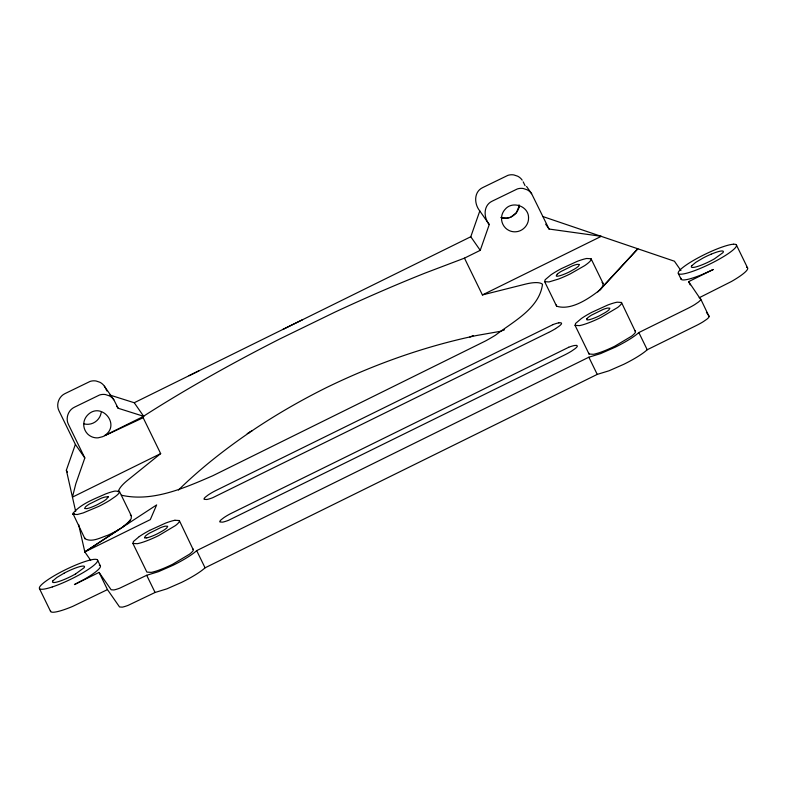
<?xml version="1.0" encoding="UTF-8"?>
<svg xmlns="http://www.w3.org/2000/svg" width="787" height="787" viewBox="0 0 787 787"><rect width="100%" height="100%" fill="white"/><g stroke="black" fill="none" stroke-linecap="round" stroke-linejoin="round"><path stroke-width="1.18" d="M519.066 204.827C519.263 213.759 509.189 220.783 500.847 217.438M101.169 412.585C100.313 418.743 94.883 423.8 88.685 424.252A13.458 13.261 -34.8 0 1 84.14 423.849M518.84 207.089L518.574 208.201L518.967 206.528L516.302 212.824L510.93 217.064M75.67 511.422L66.354 470.193L75.375 444.409L58.986 410.804C55.857 404.656 58.789 396.53 64.996 393.608L90.092 381.42A12.641 12.464 -34.8 0 1 96.083 380.997L99.9 382.266A12.641 12.464 -34.8 0 1 104.376 386.191L113.83 399.776L118.148 408.246L143.687 416.323L134.233 402.737L109.855 395.035M113.83 399.776A12.641 12.464 -34.8 0 0 109.354 395.851L105.537 394.582A12.641 12.464 -34.8 0 0 99.536 395.005L74.45 407.194C68.243 410.116 65.311 418.231 68.43 424.39L84.819 457.985L75.808 483.779L72.443 497.128L160.666 453.617L142.26 415.87L143.618 416.215L147.503 413.696A326.497 55.011 -26 0 1 280.015 338.843L334.928 312.134A326.497 55.011 -26 0 1 425.019 273.109L464.468 258.136L480.237 250.335L489.258 224.541C483.523 217.605 483.1 205.348 492.239 201.138L517.334 188.949A12.641 12.464 -34.8 0 1 523.325 188.516L527.152 189.795A12.641 12.464 -34.8 0 1 531.628 193.72L549.041 229.037L601.317 236.307L482.411 294.938L464.468 258.136M134.233 402.737L470.783 236.749L479.804 210.965C474.069 204.03 473.646 191.762 482.785 187.552L507.881 175.363A12.641 12.464 -34.8 0 1 513.881 174.94L517.698 176.209A12.641 12.464 -34.8 0 1 522.174 180.134M128.015 523.65L131.203 518.584L131.331 515.8L119.398 491.344L115.03 491.068A26.05 4.388 -26 0 0 105.615 493.931C94.184 499.086 81.14 503.641 72.886 513.439L84.907 538.682C91.922 542.814 100.815 537.432 107.77 535.278C115.827 531.55 124.061 527.29 129.993 520.502M600.166 289.754L602.911 286.084L603.029 283.29L591.067 258.756L586.699 258.48A26.05 4.388 -26 0 0 577.284 261.343L561.338 268.633A25.912 4.368 -26 0 0 550.998 274.791L545.175 279.729L544.643 281.657L556.616 306.182C571.028 310.904 589.06 298.519 600.166 289.754L637.863 248.761L597.786 291.918M52.886 580.855L56.88 577.461L63.993 573.231M691.753 265.76L695.757 262.366L702.86 258.136A17.767 2.991 -26 0 1 711.202 254.171M557.176 274.26L556.252 275.932A12.828 2.164 -26 0 0 558.514 276.05A12.897 2.174 -26 0 0 563.217 274.604A12.828 2.164 -26 0 0 569.119 272.017L574.756 268.918A12.897 2.174 -26 0 0 578.534 266.154L579.458 264.481L577.274 264.343A12.897 2.174 -26 0 0 572.572 265.79L560.964 271.505A12.897 2.174 -26 0 0 557.255 274.24M178.433 490.045C202.289 466.671 228.869 446.249 256.611 427.715A312.439 142.427 -25.5 0 1 326.428 387.607C374.13 364.371 424.488 346.388 476.45 335.537L500.178 331.366L504.437 329.832M160.666 453.617L127.524 480.336A40.226 11.067 -25.8 0 0 118.306 491.826M139.25 536.577L133.426 541.505L132.895 543.433L146.874 572.1L151.252 572.385A25.784 4.348 -26 0 0 160.666 569.522A25.666 4.329 -26 0 0 172.609 564.279L189.49 554.215A25.882 4.358 -26 0 0 193.376 550.015L179.318 520.541L174.94 520.266M90.672 560.334L84.829 551.913L119.575 529.09M84.829 551.913L156.643 504.92L150.297 519.627L84.829 551.913L78.631 524.526M555.661 328.572L559.163 326.162A16.34 2.754 -26 0 0 561.603 323.536L561.052 322.749L558.809 322.867M75.552 573.959L84.052 567.771A17.767 2.991 -26 0 0 82.871 566.069L81.425 566.256A17.826 3 -26 0 0 74.942 568.224L72.296 569.286A17.767 2.991 -26 0 0 64.022 573.221M198.954 370.815L189.067 375.694M149.589 530.408L165.526 523.129A25.882 4.358 -26 0 1 174.911 520.276M73.024 514.265L74.362 513.606L72.984 514.236L77.352 514.511L83.196 512.927L98.709 506.415A25.882 4.358 -26 0 0 109.964 500.217L115.591 496.351A25.882 4.358 -26 0 0 119.476 492.15L119.408 491.393M107.799 497.109L108.468 496.784L105.615 496.922A12.897 2.174 -26 0 0 100.913 498.368L89.295 504.083A12.897 2.174 -26 0 0 85.517 506.848L84.583 508.51L86.767 508.648A12.897 2.174 -26 0 0 91.479 507.222A12.828 2.164 -26 0 0 97.45 504.595L103.087 501.496A12.897 2.174 -26 0 0 106.875 498.742L107.799 497.069M548.618 332.448L212.726 497.709A16.074 2.705 -26 0 1 206.833 499.499L204.108 499.322A16.232 2.735 -26 0 1 205.25 497.236L208.073 495.043A16.34 2.754 -26 0 1 214.536 491.186L552.936 324.647M681.03 278.254A32.326 5.45 -26 0 0 703.175 274.102L713.288 269.479L688.635 281.638L700.764 299.503A16.34 2.754 -26 0 1 698.325 302.129L694.823 304.539A16.232 2.735 -26 0 1 687.779 308.415L638.837 332.557A32.336 5.45 -26 0 1 615.404 347.106L600.599 353.609L588.853 357.209L196.671 550.634A32.336 5.45 -26 0 1 173.238 565.184L158.433 571.687L146.687 575.287L119.781 588.155A16.074 2.705 -26 0 1 113.889 589.945L111.154 589.768L99.073 572.415L74.421 584.574L84.15 579.409A32.306 5.44 -26 0 0 99.29 565.164M700.705 299.001L709.146 316.689A16.34 2.754 -26 0 1 706.706 319.325L703.204 321.726A16.232 2.735 -26 0 1 696.161 325.611L647.219 349.743A32.336 5.45 -26 0 1 623.786 364.302L608.981 370.795L597.235 374.396L205.063 567.821A32.336 5.45 -26 0 1 181.62 582.38L166.814 588.873L155.078 592.473L128.163 605.341A16.074 2.705 -26 0 1 122.27 607.141L119.545 606.964L107.465 589.601L72.689 606.393A32.326 5.45 -26 0 1 50.555 610.555M699.161 297.771L731.418 281.51A32.306 5.44 -26 0 0 746.558 267.275M282.966 329.379L302.513 319.748M143.165 417.72L102.585 436.706L98.139 437.828A13.458 13.261 -34.8 0 1 91.449 436.647C85.813 434.158 82.596 427.498 84.071 421.527A13.458 13.261 -34.8 0 1 87.239 415.477C100.618 400.652 121.454 424.498 104.612 435.595L143.687 416.323M249.636 431.925L251.85 430.971M469.878 337.023L473.164 335.606M247.246 433.519L249.449 432.614M711.173 254.181L713.819 253.129A17.826 3 -26 0 1 720.302 251.151L721.748 250.974A17.767 2.991 -26 0 1 722.928 252.676L714.429 258.864A17.767 2.991 -26 0 1 697.312 266.537A17.767 2.991 -26 0 1 691.793 265.75M568.686 347.293L230.296 513.822A16.34 2.754 -26 0 0 223.833 517.679L221.009 519.873A16.232 2.735 -26 0 0 219.858 521.968L222.583 522.145A16.074 2.705 -26 0 0 228.476 520.345L564.368 355.085A16.232 2.735 -26 0 0 571.411 351.209L574.913 348.808A16.34 2.754 -26 0 0 577.353 346.172L576.812 345.385L574.569 345.503A16.34 2.754 -26 0 0 568.627 347.274M482.411 294.938L525.303 284.166A40.226 11.067 -25.8 0 1 542.509 284.284C539.361 308.553 513.075 321.598 495.456 335.203A75.936 20.885 -25.8 0 1 485.638 340.899L212.667 475.801C184.483 487.97 152.54 502.293 121.375 495.21M509.848 217.487L506.484 218.196L501.939 217.783M542.951 216.573L674.41 261.205L680.932 270.571M621.484 302.464L617.106 302.188A26.05 4.388 -26 0 0 607.692 305.051L591.745 312.331A25.912 4.368 -26 0 0 581.416 318.499L575.592 323.427L575.061 325.356L589.04 354.022L593.408 354.307A25.784 4.348 -26 0 0 602.832 351.435A25.666 4.329 -26 0 0 614.775 346.201L631.656 336.138A25.882 4.358 -26 0 0 635.542 331.937L621.484 302.464L621.553 303.27A25.882 4.358 -26 0 1 617.667 307.471L600.786 317.535A25.666 4.329 -26 0 1 588.843 322.768A25.784 4.348 -26 0 1 579.429 325.631L575.061 325.356M634.666 330.678L635.463 331.13M192.5 548.755L193.297 549.208M544.643 281.657L549.021 281.933L558.436 279.07A25.666 4.329 -26 0 0 570.378 273.827L584.702 265.632A25.863 4.358 -26 0 0 591.145 259.562L591.067 258.756M132.895 543.433L137.263 543.709A25.784 4.348 -26 0 0 146.687 540.846A25.666 4.329 -26 0 0 158.63 535.613L175.501 525.549A25.882 4.358 -26 0 0 179.397 521.348L179.318 520.541M603.029 283.29L602.025 282.405M131.331 515.8L130.317 514.905M706.411 312.331L709.097 316.187M526.582 186.47L531.628 193.72M545.657 224.187L549.041 229.037M479.804 210.965L489.258 224.541M470.783 236.749L480.237 250.335M116.801 406.308L118.148 408.246M75.375 444.409L84.819 457.985M104.376 386.191L105.399 387.912M66.354 470.193L67.466 472.338M736.357 244.905L747.542 267.846M688.635 281.638L690.199 284.864M678.335 273.522L681.129 279.257M638.837 332.557L647.219 349.743M523.198 181.846L525.077 185.712M588.853 357.209L597.235 374.396M196.671 550.634L205.063 567.821M105.911 388.945L106.924 391.011M146.687 575.287L155.078 592.473M97.48 560L100.283 565.735M99.073 572.415L107.465 589.601M39.458 588.627L50.643 611.558M556.616 306.182L556.311 304.953M84.652 537.649L84.907 538.682M588.951 353.225L589.04 354.022M144.503 537.708L145.428 536.036A12.897 2.174 -26 0 1 149.215 533.291L160.814 527.556A12.897 2.174 -26 0 1 165.536 526.139L167.71 526.267L166.785 527.939A12.897 2.174 -26 0 1 162.998 530.694L157.361 533.802A12.828 2.164 -26 0 1 151.389 536.419A12.897 2.174 -26 0 1 146.687 537.846M75.582 573.939A17.767 2.991 -26 0 1 58.454 581.613A17.767 2.991 -26 0 1 52.936 580.836M146.766 537.826A12.828 2.164 -26 0 1 144.582 537.688M139.279 536.567A25.882 4.358 -26 0 1 149.599 530.408M555.583 328.622A16.34 2.754 -26 0 1 548.49 332.527M552.877 324.637A16.34 2.754 -26 0 1 558.78 322.847M130.16 520.118A30.28 8.342 -25.8 0 1 122.3 527.221M528.549 217.842C528.825 224.875 522.932 231.309 515.938 231.772A13.458 13.261 -34.8 0 1 509.238 230.591C503.611 228.092 500.384 221.442 501.86 215.471A13.458 13.261 -34.8 0 1 505.038 209.421C512.367 200.341 528.805 206.145 528.549 217.842M586.925 318.666L586.659 319.63A12.828 2.164 -26 0 0 588.853 319.768A12.897 2.174 -26 0 0 593.555 318.342A12.828 2.164 -26 0 0 599.527 315.725L605.164 312.616A12.897 2.174 -26 0 0 608.951 309.862L609.876 308.189L607.692 308.051A12.897 2.174 -26 0 0 602.99 309.488L591.371 315.203A12.897 2.174 -26 0 0 587.594 317.968L586.925 318.666M52.306 586.935A32.306 5.44 -26 0 0 97.588 561.003A32.306 5.44 -26 0 0 55.661 574.923A32.306 5.44 -26 0 0 52.306 586.935M733.533 244.226A32.306 5.44 -26 0 0 694.518 259.838A32.306 5.44 -26 0 0 681.208 274.191A32.306 5.44 -26 0 0 720.223 258.579A32.306 5.44 -26 0 0 733.533 244.226"/></g></svg>
